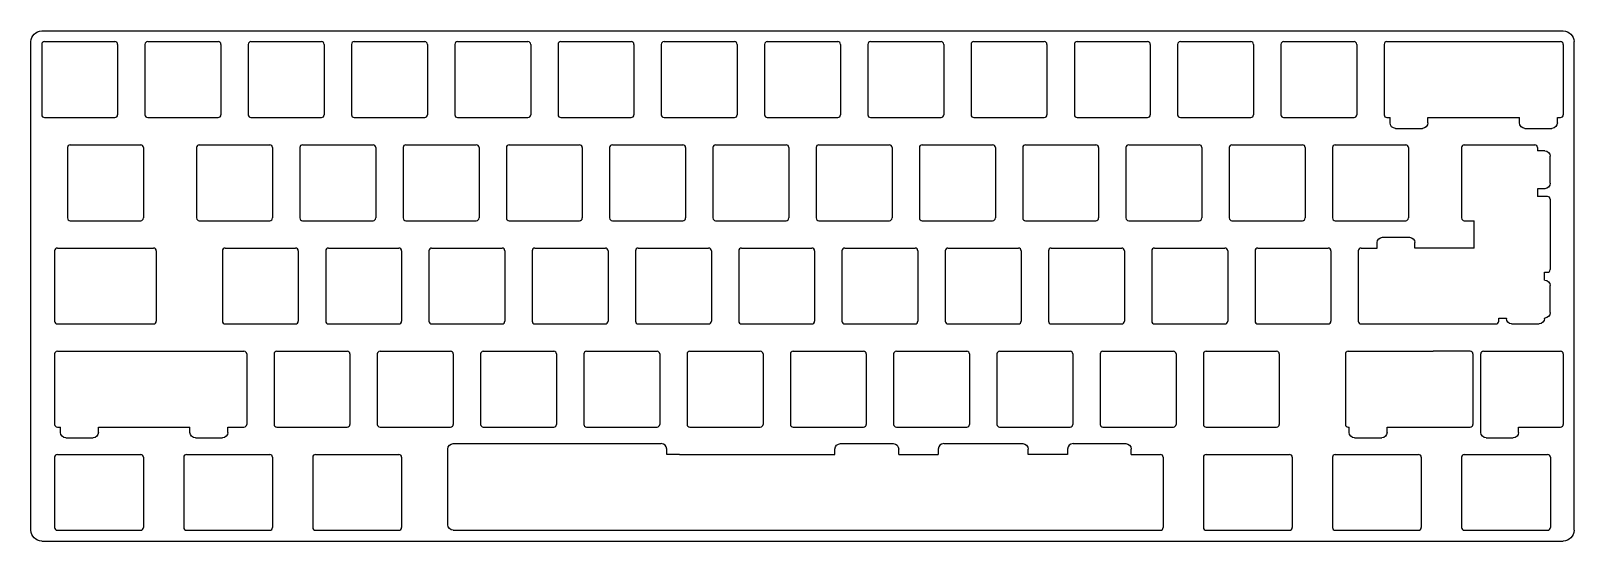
# Model space of a CAD drawing. Header units: millimetres. Extents: x 263 to 548, y 244 to 338.
import ezdxf

# ---------------------------------------------------------------- set-up
doc = ezdxf.new("R2010")
doc.units = ezdxf.units.MM

msp = doc.modelspace()

# ---------------------------------------------------------------- linework, layer by layer
at = {"color": 7, "linetype": 'Continuous', "lineweight": 25}
for p, q in [((264.84, 337.81), (545.54, 337.81)), ((262.84, 245.61), (262.84, 335.81)), ((264.84, 335.31), (264.84, 322.31)), ((265.34, 335.81), (278.34, 335.81)), ((278.84, 335.31), (278.84, 322.31)), ((283.89, 335.31), (283.89, 322.31)), ((284.39, 335.81), (297.39, 335.81)), ((297.89, 335.31), (297.89, 322.31)), ((302.94, 335.31), (302.94, 322.31)), ((303.44, 335.81), (316.44, 335.81)), ((316.94, 335.31), (316.94, 322.31)), ((321.99, 335.31), (321.99, 322.31)), ((322.49, 335.81), (335.49, 335.81)), ((335.99, 335.31), (335.99, 322.31)), ((341.04, 335.31), (341.04, 322.31)), ((341.54, 335.81), (354.54, 335.81)), ((355.04, 335.31), (355.04, 322.31)), ((360.09, 335.31), (360.09, 322.31)), ((360.59, 335.81), (373.59, 335.81)), ((374.09, 335.31), (374.09, 322.31)), ((379.14, 335.31), (379.14, 322.31)), ((379.64, 335.81), (392.64, 335.81)), ((393.14, 335.31), (393.14, 322.31)), ((398.19, 335.31), (398.19, 322.31)), ((398.69, 335.81), (411.69, 335.81)), ((412.19, 335.31), (412.19, 322.31)), ((417.24, 335.31), (417.24, 322.31)), ((417.74, 335.81), (430.74, 335.81)), ((431.24, 335.31), (431.24, 322.31)), ((436.29, 335.31), (436.29, 322.31)), ((436.79, 335.81), (449.79, 335.81)), ((450.29, 335.31), (450.29, 322.31)), ((455.34, 335.31), (455.34, 322.31)), ((455.84, 335.81), (468.84, 335.81)), ((469.34, 335.31), (469.34, 322.31)), ((474.39, 335.31), (474.39, 322.31)), ((474.89, 335.81), (487.89, 335.81)), ((488.39, 335.31), (488.39, 322.31)), ((493.44, 335.31), (493.44, 322.31)), ((493.94, 335.81), (506.94, 335.81)), ((507.44, 335.31), (507.44, 322.31)), ((512.49, 335.31), (512.49, 322.31)), ((512.99, 335.81), (545.04, 335.81)), ((545.54, 335.31), (545.54, 322.31)), ((547.54, 245.61), (547.54, 335.81)), ((265.34, 321.81), (278.34, 321.81)), ((284.39, 321.81), (297.39, 321.81)), ((303.44, 321.81), (316.44, 321.81)), ((322.49, 321.81), (335.49, 321.81)), ((341.54, 321.81), (354.54, 321.81)), ((360.59, 321.81), (373.59, 321.81)), ((379.64, 321.81), (392.64, 321.81)), ((398.69, 321.81), (411.69, 321.81)), ((417.74, 321.81), (430.74, 321.81)), ((436.79, 321.81), (449.79, 321.81)), ((455.84, 321.81), (468.84, 321.81)), ((474.89, 321.81), (487.89, 321.81)), ((493.94, 321.81), (506.94, 321.81)), ((512.99, 321.81), (513.57, 321.81)), ((513.57, 320.81), (513.57, 321.81)), ((520.57, 320.81), (520.57, 321.81)), ((520.57, 321.81), (537.45, 321.81)), ((537.45, 320.81), (537.45, 321.81)), ((544.45, 320.81), (544.45, 321.81)), ((544.45, 321.81), (545.04, 321.81)), ((514.57, 319.81), (519.57, 319.81)), ((538.45, 319.81), (543.45, 319.81)), ((269.6, 316.26), (269.6, 303.26)), ((270.1, 316.76), (283.1, 316.76)), ((283.6, 316.26), (283.6, 303.26)), ((293.41, 316.26), (293.41, 303.26)), ((293.91, 316.76), (306.91, 316.76)), ((307.41, 316.26), (307.41, 303.26)), ((312.46, 316.26), (312.46, 303.26)), ((312.96, 316.76), (325.96, 316.76)), ((326.46, 316.26), (326.46, 303.26)), ((331.51, 316.26), (331.51, 303.26)), ((332.01, 316.76), (345.01, 316.76)), ((345.51, 316.26), (345.51, 303.26)), ((350.56, 316.26), (350.56, 303.26)), ((351.06, 316.76), (364.06, 316.76)), ((364.56, 316.26), (364.56, 303.26)), ((369.61, 316.26), (369.61, 303.26)), ((370.11, 316.76), (383.11, 316.76)), ((383.61, 316.26), (383.61, 303.26)), ((388.66, 316.26), (388.66, 303.26)), ((389.16, 316.76), (402.16, 316.76)), ((402.66, 316.26), (402.66, 303.26)), ((407.71, 316.26), (407.71, 303.26)), ((408.21, 316.76), (421.21, 316.76)), ((421.71, 316.26), (421.71, 303.26)), ((426.76, 316.26), (426.76, 303.26)), ((427.26, 316.76), (440.26, 316.76)), ((440.76, 316.26), (440.76, 303.26)), ((445.81, 316.26), (445.81, 303.26)), ((446.31, 316.76), (459.31, 316.76)), ((459.81, 316.26), (459.81, 303.26)), ((464.86, 316.26), (464.86, 303.26)), ((465.36, 316.76), (478.36, 316.76)), ((478.86, 316.26), (478.86, 303.26)), ((483.91, 316.26), (483.91, 303.26)), ((484.41, 316.76), (497.41, 316.76)), ((497.91, 316.26), (497.91, 303.26)), ((502.96, 316.26), (502.96, 303.26)), ((503.46, 316.76), (516.46, 316.76)), ((516.96, 316.26), (516.96, 303.26)), ((526.77, 316.26), (526.77, 303.26)), ((527.27, 316.76), (540.27, 316.76)), ((540.77, 316.26), (540.77, 315.67)), ((542.12, 315.67), (540.77, 315.67)), ((543.12, 309.66), (543.12, 314.67)), ((540.77, 308.67), (540.77, 307.23)), ((542.12, 308.67), (540.77, 308.67)), ((542.62, 307.23), (540.77, 307.23)), ((543.12, 306.73), (543.12, 293.73)), ((270.1, 302.76), (283.1, 302.76)), ((293.91, 302.76), (306.91, 302.76)), ((312.96, 302.76), (325.96, 302.76)), ((332.01, 302.76), (345.01, 302.76)), ((351.06, 302.76), (364.06, 302.76)), ((370.11, 302.76), (383.11, 302.76)), ((389.16, 302.76), (402.16, 302.76)), ((408.21, 302.76), (421.21, 302.76)), ((427.26, 302.76), (440.26, 302.76)), ((446.31, 302.76), (459.31, 302.76)), ((465.36, 302.76), (478.36, 302.76)), ((484.41, 302.76), (497.41, 302.76)), ((503.46, 302.76), (516.46, 302.76)), ((527.27, 302.76), (529.12, 302.76)), ((529.12, 297.71), (529.12, 302.76)), ((512.19, 299.71), (514.69, 299.71)), ((514.69, 299.71), (517.16, 299.71)), ((267.22, 297.21), (267.22, 284.21)), ((267.72, 297.71), (285.48, 297.71)), ((285.98, 297.21), (285.98, 284.21)), ((298.17, 297.21), (298.17, 284.21)), ((298.67, 297.71), (311.67, 297.71)), ((312.17, 297.21), (312.17, 284.21)), ((317.22, 297.21), (317.22, 284.21)), ((317.72, 297.71), (330.72, 297.71)), ((331.22, 297.21), (331.22, 284.21)), ((336.27, 297.21), (336.27, 284.21)), ((336.77, 297.71), (349.77, 297.71)), ((350.27, 297.21), (350.27, 284.21)), ((355.32, 297.21), (355.32, 284.21)), ((355.82, 297.71), (368.82, 297.71)), ((369.32, 297.21), (369.32, 284.21)), ((374.37, 297.21), (374.37, 284.21)), ((374.87, 297.71), (387.87, 297.71)), ((388.37, 297.21), (388.37, 284.21)), ((393.42, 297.21), (393.42, 284.21)), ((393.92, 297.71), (406.92, 297.71)), ((407.42, 297.21), (407.42, 284.21)), ((412.47, 297.21), (412.47, 284.21)), ((412.97, 297.71), (425.97, 297.71)), ((426.47, 297.21), (426.47, 284.21)), ((431.52, 297.21), (431.52, 284.21)), ((432.02, 297.71), (445.02, 297.71)), ((445.52, 297.21), (445.52, 284.21)), ((450.57, 297.21), (450.57, 284.21)), ((451.07, 297.71), (464.07, 297.71)), ((464.57, 297.21), (464.57, 284.21)), ((469.62, 297.21), (469.62, 284.21)), ((470.12, 297.71), (483.12, 297.71)), ((483.62, 297.21), (483.62, 284.21)), ((488.67, 297.21), (488.67, 284.21)), ((489.17, 297.71), (502.17, 297.71)), ((502.67, 297.21), (502.67, 284.21)), ((507.72, 297.21), (507.72, 284.21)), ((508.22, 297.71), (511.19, 297.71)), ((511.19, 297.71), (511.19, 298.71)), ((518.16, 297.71), (518.16, 298.71)), ((529.12, 297.71), (518.16, 297.71)), ((542.07, 291.79), (542.07, 293.23)), ((542.07, 293.23), (542.62, 293.23)), ((542.12, 291.79), (542.07, 291.79)), ((543.12, 285.79), (543.12, 290.8)), ((533.63, 284.21), (533.63, 284.79)), ((533.63, 284.79), (535.03, 284.79)), ((535.03, 284.79), (535.03, 284.71)), ((542.07, 284.71), (542.07, 284.79)), ((542.07, 284.79), (542.12, 284.79)), ((267.72, 283.71), (285.48, 283.71)), ((298.67, 283.71), (311.67, 283.71)), ((317.72, 283.71), (330.72, 283.71)), ((336.77, 283.71), (349.77, 283.71)), ((355.82, 283.71), (368.82, 283.71)), ((374.87, 283.71), (387.87, 283.71)), ((393.92, 283.71), (406.92, 283.71)), ((412.97, 283.71), (425.97, 283.71)), ((432.02, 283.71), (445.02, 283.71)), ((451.07, 283.71), (464.07, 283.71)), ((470.12, 283.71), (483.12, 283.71)), ((489.17, 283.71), (502.17, 283.71)), ((508.22, 283.71), (533.13, 283.71)), ((535.99, 283.71), (541.07, 283.71)), ((267.22, 278.16), (267.22, 265.16)), ((267.72, 278.66), (302.15, 278.66)), ((302.65, 278.16), (302.65, 265.16)), ((307.7, 278.16), (307.7, 265.16)), ((308.2, 278.66), (321.2, 278.66)), ((321.7, 278.16), (321.7, 265.16)), ((326.75, 278.16), (326.75, 265.16)), ((327.25, 278.66), (340.25, 278.66)), ((340.75, 278.16), (340.75, 265.16)), ((345.8, 278.16), (345.8, 265.16)), ((346.3, 278.66), (359.3, 278.66)), ((359.8, 278.16), (359.8, 265.16)), ((364.85, 278.16), (364.85, 265.16)), ((365.35, 278.66), (378.35, 278.66)), ((378.85, 278.16), (378.85, 265.16)), ((383.9, 278.16), (383.9, 265.16)), ((384.4, 278.66), (397.4, 278.66)), ((397.9, 278.16), (397.9, 265.16)), ((402.95, 278.16), (402.95, 265.16)), ((403.45, 278.66), (416.45, 278.66)), ((416.95, 278.16), (416.95, 265.16)), ((422, 278.16), (422, 265.16)), ((422.5, 278.66), (435.5, 278.66)), ((436, 278.16), (436, 265.16)), ((441.05, 278.16), (441.05, 265.16)), ((441.55, 278.66), (454.55, 278.66)), ((455.05, 278.16), (455.05, 265.16)), ((460.1, 278.16), (460.1, 265.16)), ((460.6, 278.66), (473.6, 278.66)), ((474.1, 278.16), (474.1, 265.16)), ((479.15, 278.16), (479.15, 265.16)), ((479.65, 278.66), (492.65, 278.66)), ((493.15, 278.16), (493.15, 265.16)), ((505.34, 278.16), (505.34, 265.16)), ((505.84, 278.66), (513.43, 278.66)), ((513.43, 278.66), (518.34, 278.66)), ((518.34, 278.66), (521.55, 278.66)), ((528.37, 278.66), (521.55, 278.66)), ((528.87, 278.16), (528.87, 265.16)), ((530.3, 264.65), (530.3, 278.16)), ((530.8, 278.66), (545.04, 278.66)), ((545.54, 278.16), (545.54, 265.16)), ((267.72, 264.66), (268.3, 264.66)), ((268.3, 263.66), (268.3, 264.66)), ((269.3, 262.66), (274.3, 262.66)), ((275.3, 263.66), (275.3, 264.66)), ((275.3, 264.66), (292.18, 264.66)), ((292.18, 263.66), (292.18, 264.66)), ((293.18, 262.66), (298.18, 262.66)), ((299.18, 263.66), (299.18, 264.66)), ((299.18, 264.66), (302.15, 264.66)), ((308.2, 264.66), (321.2, 264.66)), ((327.25, 264.66), (340.25, 264.66)), ((346.3, 264.66), (359.3, 264.66)), ((365.35, 264.66), (378.35, 264.66)), ((384.4, 264.66), (397.4, 264.66)), ((403.45, 264.66), (416.45, 264.66)), ((422.5, 264.66), (435.5, 264.66)), ((441.55, 264.66), (454.55, 264.66)), ((460.6, 264.66), (473.6, 264.66)), ((479.65, 264.66), (492.65, 264.66)), ((505.84, 264.66), (506.03, 264.66)), ((506.03, 263.66), (506.03, 264.66)), ((507.03, 262.66), (512.03, 262.66)), ((513.03, 263.66), (513.03, 264.66)), ((513.03, 264.66), (528.37, 264.66)), ((530.3, 263.66), (530.3, 264.65)), ((531.3, 262.66), (536.3, 262.66)), ((537.3, 263.66), (537.3, 264.66)), ((537.3, 264.66), (545.04, 264.66)), ((267.22, 259.11), (267.22, 246.11)), ((267.72, 259.61), (283.1, 259.61)), ((283.6, 259.11), (283.6, 246.11)), ((291.03, 259.11), (291.03, 246.11)), ((291.53, 259.61), (306.91, 259.61)), ((307.41, 259.11), (307.41, 246.11)), ((314.84, 259.11), (314.84, 246.11)), ((315.34, 259.61), (330.72, 259.61)), ((331.22, 259.11), (331.22, 246.11)), ((339.74, 246.61), (339.74, 260.61)), ((340.74, 261.61), (379.14, 261.61)), ((380.14, 259.61), (380.14, 260.61)), ((382.52, 259.61), (380.14, 259.61)), ((382.52, 259.61), (387.28, 259.61)), ((387.28, 259.61), (411.18, 259.61)), ((411.18, 259.61), (411.18, 260.61)), ((412.18, 261.61), (421.94, 261.61)), ((422.94, 259.61), (422.94, 260.61)), ((430.23, 260.61), (430.23, 259.61)), ((431.23, 261.61), (445.82, 261.61)), ((446.82, 259.61), (446.82, 260.61)), ((454.1, 259.61), (446.82, 259.61)), ((454.1, 260.61), (454.1, 259.61)), ((455.1, 261.61), (464.84, 261.61)), ((465.84, 259.61), (465.84, 260.61)), ((465.84, 259.61), (471.22, 259.61)), ((471.72, 259.11), (471.72, 246.11)), ((479.15, 259.11), (479.15, 246.11)), ((479.65, 259.61), (495.03, 259.61)), ((495.53, 259.11), (495.53, 246.11)), ((502.96, 259.11), (502.96, 246.11)), ((503.46, 259.61), (518.84, 259.61)), ((519.34, 259.11), (519.34, 246.11)), ((526.77, 259.11), (526.77, 246.11)), ((527.27, 259.61), (542.65, 259.61)), ((543.15, 259.11), (543.15, 246.11)), ((267.72, 245.61), (283.1, 245.61)), ((291.53, 245.61), (306.91, 245.61)), ((315.34, 245.61), (330.72, 245.61)), ((340.74, 245.61), (382.52, 245.61)), ((382.52, 245.61), (395.52, 245.61)), ((412.18, 245.61), (445.82, 245.61)), ((445.82, 245.61), (461.08, 245.61)), ((461.08, 245.61), (464.84, 245.61)), ((464.84, 245.61), (470.72, 245.61)), ((470.72, 245.61), (471.22, 245.61)), ((479.65, 245.61), (495.03, 245.61)), ((503.46, 245.61), (518.84, 245.61)), ((527.27, 245.61), (542.65, 245.61)), ((264.84, 243.61), (545.54, 243.61))]:
    msp.add_line(p, q, dxfattribs=at)
at = {"color": 7, "linetype": 'Continuous', "lineweight": 25, "flags": 128}
for points in [[(422.94, 259.61), (427.02, 259.61), (430.23, 259.61)], [(395.52, 245.61), (404.85, 245.61), (412.18, 245.61)]]:
    msp.add_lwpolyline(points, dxfattribs=at)
at = {"color": 7, "linetype": 'Continuous', "lineweight": 25}
for centre, radius, start, end in [((265.34, 335.31), 0.5, 90, 180), ((278.34, 335.31), 0.5, 0, 90), ((284.39, 335.31), 0.5, 90, 180), ((297.39, 335.31), 0.5, 0, 90), ((303.44, 335.31), 0.5, 90, 180), ((316.44, 335.31), 0.5, 0, 90), ((322.49, 335.31), 0.5, 90, 180), ((335.49, 335.31), 0.5, 0, 90), ((341.54, 335.31), 0.5, 90, 180), ((354.54, 335.31), 0.5, 0, 90), ((360.59, 335.31), 0.5, 90, 180), ((373.59, 335.31), 0.5, 0, 90), ((379.64, 335.31), 0.5, 90, 180), ((392.64, 335.31), 0.5, 0, 90), ((398.69, 335.31), 0.5, 90, 180), ((411.69, 335.31), 0.5, 0, 90), ((417.74, 335.31), 0.5, 90, 180), ((430.74, 335.31), 0.5, 0, 90), ((436.79, 335.31), 0.5, 90, 180), ((449.79, 335.31), 0.5, 0, 90), ((455.84, 335.31), 0.5, 90, 180), ((468.84, 335.31), 0.5, 0, 90), ((474.89, 335.31), 0.5, 90, 180), ((487.89, 335.31), 0.5, 360, 90), ((493.94, 335.31), 0.5, 90, 180), ((506.94, 335.31), 0.5, 360, 90), ((512.99, 335.31), 0.5, 90, 180), ((545.04, 335.31), 0.5, 0, 90), ((265.34, 322.31), 0.5, 180, 270), ((278.34, 322.31), 0.5, 270, 0), ((284.39, 322.31), 0.5, 180, 270), ((297.39, 322.31), 0.5, 270, 360), ((303.44, 322.31), 0.5, 180, 270), ((316.44, 322.31), 0.5, 270, 360), ((322.49, 322.31), 0.5, 180, 270), ((335.49, 322.31), 0.5, 270, 0), ((341.54, 322.31), 0.5, 180, 270), ((354.54, 322.31), 0.5, 270, 0), ((360.59, 322.31), 0.5, 180, 270), ((373.59, 322.31), 0.5, 270, 360), ((379.64, 322.31), 0.5, 180, 270), ((392.64, 322.31), 0.5, 270, 360), ((398.69, 322.31), 0.5, 180, 270), ((411.69, 322.31), 0.5, 270, 0), ((417.74, 322.31), 0.5, 180, 270), ((430.74, 322.31), 0.5, 270, 0), ((436.79, 322.31), 0.5, 180, 270), ((449.79, 322.31), 0.5, 270, 360), ((455.84, 322.31), 0.5, 180, 270), ((468.84, 322.31), 0.5, 270, 0), ((474.89, 322.31), 0.5, 180, 270), ((487.89, 322.31), 0.5, 270, 0), ((493.94, 322.31), 0.5, 180, 270), ((506.94, 322.31), 0.5, 270, 0), ((512.99, 322.31), 0.5, 180, 270), ((545.04, 322.31), 0.5, 270, 0), ((270.1, 316.26), 0.5, 90, 180), ((283.1, 316.26), 0.5, 0, 90), ((293.91, 316.26), 0.5, 90, 180), ((306.91, 316.26), 0.5, 0, 90), ((312.96, 316.26), 0.5, 90, 180), ((325.96, 316.26), 0.5, 0, 90), ((332.01, 316.26), 0.5, 90, 180), ((345.01, 316.26), 0.5, 0, 90), ((351.06, 316.26), 0.5, 90, 180), ((364.06, 316.26), 0.5, 0, 90), ((370.11, 316.26), 0.5, 90, 180), ((383.11, 316.26), 0.5, 0, 90), ((389.16, 316.26), 0.5, 90, 180), ((402.16, 316.26), 0.5, 0, 90), ((408.21, 316.26), 0.5, 90, 180), ((421.21, 316.26), 0.5, 0, 90), ((427.26, 316.26), 0.5, 90, 180), ((440.26, 316.26), 0.5, 0, 90), ((446.31, 316.26), 0.5, 90, 180), ((459.31, 316.26), 0.5, 0, 90), ((465.36, 316.26), 0.5, 90, 180), ((478.36, 316.26), 0.5, 0, 90), ((484.41, 316.26), 0.5, 90, 180), ((497.41, 316.26), 0.5, 0, 90), ((503.46, 316.26), 0.5, 90, 180), ((516.46, 316.26), 0.5, 0, 90), ((527.27, 316.26), 0.5, 90, 180), ((540.27, 316.26), 0.5, 0, 90), ((542.62, 306.73), 0.5, 0, 90), ((270.1, 303.26), 0.5, 180, 270), ((283.1, 303.26), 0.5, 270, 0), ((293.91, 303.26), 0.5, 180, 270), ((306.91, 303.26), 0.5, 270, 0), ((312.96, 303.26), 0.5, 180, 270), ((325.96, 303.26), 0.5, 270, 0), ((332.01, 303.26), 0.5, 180, 270), ((345.01, 303.26), 0.5, 270, 0), ((351.06, 303.26), 0.5, 180, 270), ((364.06, 303.26), 0.5, 270, 360), ((370.11, 303.26), 0.5, 180, 270), ((383.11, 303.26), 0.5, 270, 360), ((389.16, 303.26), 0.5, 180, 270), ((402.16, 303.26), 0.5, 270, 0), ((408.21, 303.26), 0.5, 180, 270), ((421.21, 303.26), 0.5, 270, 0), ((427.26, 303.26), 0.5, 180, 270), ((440.26, 303.26), 0.5, 270, 0), ((446.31, 303.26), 0.5, 180, 270), ((459.31, 303.26), 0.5, 270, 0), ((465.36, 303.26), 0.5, 180, 270), ((478.36, 303.26), 0.5, 270, 0), ((484.41, 303.26), 0.5, 180, 270), ((497.41, 303.26), 0.5, 270, 0), ((503.46, 303.26), 0.5, 180, 270), ((516.46, 303.26), 0.5, 270, 360), ((527.27, 303.26), 0.5, 180, 270), ((267.72, 297.21), 0.5, 90, 180), ((285.48, 297.21), 0.5, 0, 90), ((298.67, 297.21), 0.5, 90, 180), ((311.67, 297.21), 0.5, 0, 90), ((317.72, 297.21), 0.5, 90, 180), ((330.72, 297.21), 0.5, 0, 90), ((336.77, 297.21), 0.5, 90, 180), ((349.77, 297.21), 0.5, 0, 90), ((355.82, 297.21), 0.5, 90, 180), ((368.82, 297.21), 0.5, 0, 90), ((374.87, 297.21), 0.5, 90, 180), ((387.87, 297.21), 0.5, 0, 90), ((393.92, 297.21), 0.5, 90, 180), ((406.92, 297.21), 0.5, 0, 90), ((412.97, 297.21), 0.5, 90, 180), ((425.97, 297.21), 0.5, 0, 90), ((432.02, 297.21), 0.5, 90, 180), ((445.02, 297.21), 0.5, 0, 90), ((451.07, 297.21), 0.5, 90, 180), ((464.07, 297.21), 0.5, 0, 90), ((470.12, 297.21), 0.5, 90, 180), ((483.12, 297.21), 0.5, 0, 90), ((489.17, 297.21), 0.5, 90, 180), ((502.17, 297.21), 0.5, 0, 90), ((508.22, 297.21), 0.5, 90, 180), ((542.62, 293.73), 0.5, 270, 0), ((267.72, 284.21), 0.5, 180, 270), ((285.48, 284.21), 0.5, 270, 0), ((298.67, 284.21), 0.5, 180, 270), ((311.67, 284.21), 0.5, 270, 0), ((317.72, 284.21), 0.5, 180, 270), ((330.72, 284.21), 0.5, 270, 0), ((336.77, 284.21), 0.5, 180, 270), ((349.77, 284.21), 0.5, 270, 0), ((355.82, 284.21), 0.5, 180, 270), ((368.82, 284.21), 0.5, 270, 0), ((374.87, 284.21), 0.5, 180, 270), ((387.87, 284.21), 0.5, 270, 0), ((393.92, 284.21), 0.5, 180, 270), ((406.92, 284.21), 0.5, 270, 0), ((412.97, 284.21), 0.5, 180, 270), ((425.97, 284.21), 0.5, 270, 360), ((432.02, 284.21), 0.5, 180, 270), ((445.02, 284.21), 0.5, 270, 360), ((451.07, 284.21), 0.5, 180, 270), ((464.07, 284.21), 0.5, 270, 0), ((470.12, 284.21), 0.5, 180, 270), ((483.12, 284.21), 0.5, 270, 0), ((489.17, 284.21), 0.5, 180, 270), ((502.17, 284.21), 0.5, 270, 360), ((508.22, 284.21), 0.5, 180, 270), ((533.13, 284.21), 0.5, 270, 0), ((267.72, 278.16), 0.5, 90, 180), ((302.15, 278.16), 0.5, 0, 90), ((308.2, 278.16), 0.5, 90, 180), ((321.2, 278.16), 0.5, 0, 90), ((327.25, 278.16), 0.5, 90, 180), ((340.25, 278.16), 0.5, 0, 90), ((346.3, 278.16), 0.5, 90, 180), ((359.3, 278.16), 0.5, 0, 90), ((365.35, 278.16), 0.5, 90, 180), ((378.35, 278.16), 0.5, 0, 90), ((384.4, 278.16), 0.5, 90, 180), ((397.4, 278.16), 0.5, 0, 90), ((403.45, 278.16), 0.5, 90, 180), ((416.45, 278.16), 0.5, 360, 90), ((422.5, 278.16), 0.5, 90, 180), ((435.5, 278.16), 0.5, 0, 90), ((441.55, 278.16), 0.5, 90, 180), ((454.55, 278.16), 0.5, 0, 90), ((460.6, 278.16), 0.5, 90, 180), ((473.6, 278.16), 0.5, 0, 90), ((479.65, 278.16), 0.5, 90, 180), ((492.65, 278.16), 0.5, 0, 90), ((505.84, 278.16), 0.5, 90, 180), ((528.37, 278.16), 0.5, 0, 90), ((530.8, 278.16), 0.5, 90, 180), ((545.04, 278.16), 0.5, 0, 90), ((267.72, 265.16), 0.5, 180, 270), ((302.15, 265.16), 0.5, 270, 0), ((308.2, 265.16), 0.5, 180, 270), ((321.2, 265.16), 0.5, 270, 0), ((327.25, 265.16), 0.5, 180, 270), ((340.25, 265.16), 0.5, 270, 0), ((346.3, 265.16), 0.5, 180, 270), ((359.3, 265.16), 0.5, 270, 0), ((365.35, 265.16), 0.5, 180, 270), ((378.35, 265.16), 0.5, 270, 0), ((384.4, 265.16), 0.5, 180, 270), ((397.4, 265.16), 0.5, 270, 0), ((403.45, 265.16), 0.5, 180, 270), ((416.45, 265.16), 0.5, 270, 0), ((422.5, 265.16), 0.5, 180, 270), ((435.5, 265.16), 0.5, 270, 0), ((441.55, 265.16), 0.5, 180, 270), ((454.55, 265.16), 0.5, 270, 0), ((460.6, 265.16), 0.5, 180, 270), ((473.6, 265.16), 0.5, 270, 0), ((479.65, 265.16), 0.5, 180, 270), ((492.65, 265.16), 0.5, 270, 0), ((505.84, 265.16), 0.5, 180, 270), ((528.37, 265.16), 0.5, 270, 0), ((545.04, 265.16), 0.5, 270, 0), ((267.72, 259.11), 0.5, 90, 180), ((283.1, 259.11), 0.5, 0, 90), ((291.53, 259.11), 0.5, 90, 180), ((306.91, 259.11), 0.5, 0, 90), ((315.34, 259.11), 0.5, 90, 180), ((330.72, 259.11), 0.5, 0, 90), ((379.14, 260.61), 1, 0, 90), ((431.23, 260.61), 1, 90, 180), ((455.1, 260.61), 1, 90, 180), ((471.22, 259.11), 0.5, 0, 90), ((479.65, 259.11), 0.5, 90, 180), ((495.03, 259.11), 0.5, 0, 90), ((503.46, 259.11), 0.5, 90, 180), ((518.84, 259.11), 0.5, 0, 90), ((527.27, 259.11), 0.5, 90, 180), ((542.65, 259.11), 0.5, 0, 90), ((267.72, 246.11), 0.5, 180, 270), ((283.1, 246.11), 0.5, 270, 0), ((291.53, 246.11), 0.5, 180, 270), ((306.91, 246.11), 0.5, 270, 0), ((315.34, 246.11), 0.5, 180, 270), ((330.72, 246.11), 0.5, 270, 0), ((471.22, 246.11), 0.5, 270, 0), ((479.65, 246.11), 0.5, 180, 270), ((495.03, 246.11), 0.5, 270, 0), ((503.46, 246.11), 0.5, 180, 270), ((518.84, 246.11), 0.5, 270, 0), ((527.27, 246.11), 0.5, 180, 270), ((542.65, 246.11), 0.5, 270, 0)]:
    msp.add_arc(centre, radius, start, end, dxfattribs=at)
for points in [[(262.84, 335.81), (262.84, 336.85), (263.79, 337.81), (264.84, 337.81)], [(545.54, 337.81), (546.58, 337.81), (547.54, 336.85), (547.54, 335.81)], [(514.57, 319.81), (514.04, 319.81), (513.57, 320.28), (513.57, 320.81)], [(520.57, 320.81), (520.57, 320.27), (520.1, 319.81), (519.57, 319.81)], [(538.45, 319.81), (537.92, 319.81), (537.45, 320.28), (537.45, 320.81)], [(544.45, 320.81), (544.45, 320.3), (543.96, 319.81), (543.45, 319.81)], [(542.12, 315.67), (542.65, 315.67), (543.12, 315.2), (543.12, 314.67)], [(543.12, 309.66), (543.12, 309.16), (542.63, 308.67), (542.12, 308.67)], [(511.19, 298.71), (511.19, 299.22), (511.68, 299.71), (512.19, 299.71)], [(517.16, 299.71), (517.69, 299.71), (518.16, 299.23), (518.16, 298.71)], [(542.12, 291.79), (542.63, 291.79), (543.12, 291.3), (543.12, 290.8)], [(535.99, 283.71), (535.49, 283.73), (535.03, 284.21), (535.03, 284.71)], [(542.07, 284.71), (542.07, 284.2), (541.57, 283.71), (541.07, 283.71)], [(543.12, 285.79), (543.12, 285.26), (542.65, 284.79), (542.12, 284.79)], [(269.3, 262.66), (268.77, 262.66), (268.3, 263.13), (268.3, 263.66)], [(275.3, 263.66), (275.3, 263.12), (274.83, 262.66), (274.3, 262.66)], [(293.18, 262.66), (292.67, 262.66), (292.18, 263.15), (292.18, 263.66)], [(299.18, 263.66), (299.18, 263.12), (298.71, 262.66), (298.18, 262.66)], [(507.03, 262.66), (506.53, 262.66), (506.03, 263.15), (506.03, 263.66)], [(513.03, 263.66), (513.03, 263.12), (512.56, 262.66), (512.03, 262.66)], [(531.3, 262.66), (530.77, 262.66), (530.3, 263.13), (530.3, 263.66)], [(537.3, 263.66), (537.3, 263.12), (536.83, 262.66), (536.3, 262.66)], [(339.74, 260.61), (339.74, 261.14), (340.21, 261.61), (340.74, 261.61)], [(411.18, 260.61), (411.18, 261.14), (411.65, 261.61), (412.18, 261.61)], [(421.94, 261.61), (422.45, 261.61), (422.94, 261.11), (422.94, 260.61)], [(445.82, 261.61), (446.33, 261.61), (446.82, 261.11), (446.82, 260.61)], [(464.84, 261.61), (465.37, 261.61), (465.84, 261.14), (465.84, 260.61)], [(264.84, 243.61), (263.79, 243.61), (262.84, 244.56), (262.84, 245.61)], [(340.74, 245.61), (340.23, 245.61), (339.74, 246.1), (339.74, 246.61)], [(547.54, 245.61), (547.54, 244.56), (546.58, 243.61), (545.54, 243.61)]]:
    msp.add_open_spline(points, degree=3, dxfattribs=at)

doc.saveas('drawing.dxf')
